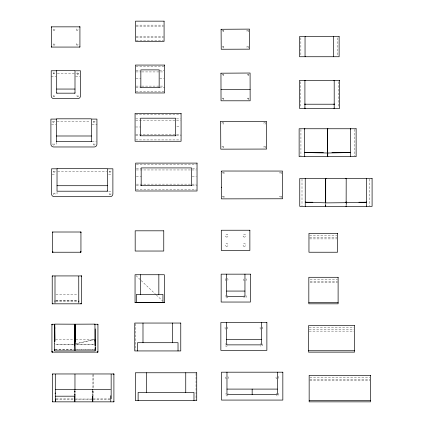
<?xml version="1.0" encoding="UTF-8"?>
<svg xmlns="http://www.w3.org/2000/svg" width="423" height="423" viewBox="0 0 423 423"><rect width="100%" height="100%" fill="white"/><g stroke="black" fill="none" stroke-linecap="round" stroke-linejoin="round"><path stroke-width="0.32" stroke-dasharray="2.12 1.59" d="M74.86 390.878L74.866 395.241M74.871 395.14L74.866 395.071M94.313 339.569L75.907 343.73L94.948 339.426M55.91 294.731L77.858 294.477M75.902 344.502L94.292 344.465L75.273 344.475M136.143 25.131L163.426 25.131M136.143 26.126L163.426 26.126M136.143 36.394L163.426 36.394M136.143 37.388L163.426 37.388M136.143 40.375L163.426 40.375M136.01 66.443L163.992 66.443M136.01 70.562L139.913 70.562M159.434 70.562L163.992 70.562M136.01 71.931L141.213 71.931M141.864 71.931L163.992 71.931M53.129 73.517L54.779 73.517A0.825 0.825 0 0 1 53.541 74.226A0.825 0.825 0 0 1 53.541 72.804A0.825 0.825 0 0 1 54.779 73.517M57.354 73.517L74.348 73.517M76.923 73.517L78.567 73.517M51.209 76.262L56.09 76.262M75.611 76.262L79.878 76.262M135.968 78.678L140.848 78.678M159.762 78.678L164.029 78.678M136.01 86.096L141.213 86.096M141.864 86.096L163.992 86.096M135.968 87.466L140.24 87.466M159.434 87.466L164.642 87.466M136.01 91.585L163.992 91.585M135.725 114.76L180.425 114.76M135.725 118.874L139.664 118.874M176.481 118.874L180.425 118.874M135.725 120.248L180.425 120.248M52.838 121.829L54.482 121.829A0.825 0.825 0 0 0 53.245 121.115A0.825 0.825 0 0 0 53.245 122.543A0.825 0.825 0 0 0 54.482 121.829M57.052 121.829L90.141 121.829M93.361 121.829L95.006 121.829A0.825 0.825 0 0 0 93.774 121.115A0.825 0.825 0 0 0 93.774 122.543A0.825 0.825 0 0 0 95.006 121.829M51.521 124.574L55.794 124.574M92.05 124.574L96.93 124.574M176.809 126.435L180.468 126.435M135.677 126.99L140.552 126.99M135.725 134.414L180.425 134.414M135.677 135.783L139.664 135.783M176.481 135.783L181.081 135.783M135.725 139.902L180.425 139.902M92.05 141.483L96.317 141.483M136.349 164.473L196.383 164.473M136.349 168.592L140.965 168.592M192.423 168.592L196.383 168.592M136.349 169.961L196.383 169.961M53.457 171.548L55.106 171.548A0.825 0.825 0 0 0 53.869 170.834A0.825 0.825 0 0 0 53.869 172.261A0.825 0.825 0 0 0 55.106 171.548M57.681 171.548L106.744 171.548M109.324 171.548L110.969 171.548A0.825 0.825 0 0 0 109.731 170.834A0.825 0.825 0 0 0 109.731 172.261A0.825 0.825 0 0 0 110.969 171.548M52.145 174.292L55.804 174.292M108.621 174.292L112.28 174.292M136.296 176.708L141.176 176.708M192.164 176.708L196.431 176.708M136.349 184.127L196.383 184.127M136.296 185.501L140.965 185.501M192.164 185.501L197.039 185.501M136.349 189.615L196.383 189.615M108.621 191.201L112.28 191.201M309.61 235.378L336.893 235.378M309.61 237.499L336.893 237.499M309.61 238.895L336.893 238.895M310.128 279.296L337.459 279.296M310.128 281.417L337.459 281.417M310.128 282.813L337.459 282.813M55.841 300.679L77.959 300.679M55.926 300.954L77.874 300.954M55.91 301.07L77.858 301.07M309.187 327.614L353.887 327.614M309.187 329.734L353.887 329.734M309.187 331.13L353.887 331.13M55.587 339.225L73.977 339.225M75.902 339.225L94.292 339.225M73.977 344.507L55.587 344.507L74.633 344.507M54.932 349.255L73.977 349.255M75.902 349.255L94.953 349.255M55.344 349.387L94.546 349.387M309.81 377.327L369.845 377.327M309.81 379.452L369.845 379.452M309.81 380.843L369.845 380.843M56.201 398.952L74.099 398.952M93.261 398.968L110.239 398.968M75.881 399.042L92.151 399.042M55.952 399.106L109.843 399.106M135.989 275.632L140.716 280.126M141.187 280.576L155.828 294.503M156.299 294.953L162.443 300.795M369.834 179.125L369.834 205.715M354.326 129.406L354.326 155.997M338.363 81.739L338.363 107.035M337.818 37.827L337.818 56.09M325.705 203.537L325.705 204.843M325.652 203.537L325.652 204.843M302.001 179.125L302.001 205.715M300.933 129.406L300.933 155.997M300.864 37.827L300.864 56.09M300.748 81.739L300.748 107.035M196.034 373.414L196.034 400.005M135.45 323.695L135.45 350.292M93.065 374.175L93.065 388.414M93.065 391L93.065 395.531M92.991 374.746L92.991 388.335M92.991 390.926L92.991 395.457M92.801 390.926L92.801 395.457M92.727 389.71L92.727 395.442M75.008 390.603L75.008 395.764M74.866 389.694L74.866 395.521M57.026 191.809L57.026 195.468M56.402 142.096L56.402 145.755M245.916 295.582A1.375 1.375 0 0 1 245.784 297.644A1.375 1.375 0 0 1 243.759 297.242M243.976 295.582A1.375 1.375 0 0 1 244.261 295.365M227.833 297.242A1.375 1.375 0 0 1 225.808 297.644A1.375 1.375 0 0 1 225.671 295.582M227.331 295.365A1.375 1.375 0 0 1 227.616 295.582M245.916 278.672A1.375 1.375 0 0 1 245.916 280.613M244.261 280.835A1.375 1.375 0 0 1 244.261 278.456M227.331 278.456A1.375 1.375 0 0 1 227.331 280.835M225.671 280.613A1.375 1.375 0 0 1 225.671 278.672M262.355 326.99A1.375 1.375 0 0 1 262.355 328.93M260.7 329.147A1.375 1.375 0 0 1 260.7 326.773M227.32 345.84A1.375 1.375 0 0 1 225.263 345.707A1.375 1.375 0 0 1 225.665 343.682M227.32 343.899A1.375 1.375 0 0 1 227.537 344.185M262.355 343.899A1.375 1.375 0 0 1 262.355 345.84A1.375 1.375 0 0 1 260.415 345.84M260.198 344.185A1.375 1.375 0 0 1 260.7 343.682M227.32 326.99A1.375 1.375 0 0 1 227.32 328.93M225.665 329.147A1.375 1.375 0 0 1 225.665 326.773M278.033 376.491A1.375 1.375 0 0 1 278.033 378.865M276.658 378.865A1.375 1.375 0 0 1 276.658 376.491M227.944 395.558A1.375 1.375 0 0 1 225.882 395.42A1.375 1.375 0 0 1 226.284 393.395M227.944 393.617A1.375 1.375 0 0 1 228.161 393.898M278.033 393.395A1.375 1.375 0 0 1 278.434 395.42A1.375 1.375 0 0 1 276.378 395.558M276.156 393.898A1.375 1.375 0 0 1 276.658 393.395M227.944 376.708A1.375 1.375 0 0 1 227.944 378.648M226.284 378.865A1.375 1.375 0 0 1 226.284 376.491M54.329 193.126L54.118 193.137A0.825 0.825 0 0 0 53.457 193.898L53.472 194.109A0.825 0.825 0 0 0 54.234 194.765L54.445 194.754A0.825 0.825 0 0 0 55.101 193.993L55.09 193.782A0.825 0.825 0 0 0 54.329 193.126M223.825 30.445L222.45 30.445L222.45 31.815L223.825 31.815L223.825 30.445M248.29 30.445L246.921 30.445L246.921 31.815L248.29 31.815L248.29 30.445M223.825 46.546L222.45 46.546L222.45 47.921L223.825 47.921L223.825 46.546M248.29 46.546L246.921 46.546L246.921 47.921L248.29 47.921L248.29 46.546M223.688 74.363L222.318 74.363L222.318 75.738L223.688 75.738L223.688 74.363M248.856 74.363L247.481 74.363L247.481 75.738L248.856 75.738L248.856 74.363M223.688 98.136L222.318 98.136L222.318 99.505L223.688 99.505L223.688 98.136M248.856 98.136L247.481 98.136L247.481 99.505L248.856 99.505L248.856 98.136M223.397 122.681L222.022 122.681L222.022 124.05L223.397 124.05L223.397 122.681M265.295 122.681L263.92 122.681L263.92 124.05L265.295 124.05L265.295 122.681M223.397 146.448L222.022 146.448L222.022 147.823L223.397 147.823L223.397 146.448M265.295 146.448L263.92 146.448L263.92 147.823L265.295 147.823L265.295 146.448M224.021 172.394L222.646 172.394L222.646 173.768L224.021 173.768L224.021 172.394M281.232 172.394L279.836 172.394L279.836 173.768L281.232 173.768L281.232 172.394M224.021 196.166L222.646 196.166L222.646 197.541L224.021 197.541L224.021 196.166M281.258 196.166L279.836 196.166L279.836 197.541L281.258 197.541L281.258 196.166M74.971 395.51L74.971 390.984L74.977 395.516M53.673 30.308A0.825 0.825 0 0 0 54.911 29.594A0.825 0.825 0 0 0 53.673 28.88A0.825 0.825 0 0 0 53.673 30.308M76.6 44.907A0.825 0.825 0 0 0 77.98 44.537A0.825 0.825 0 0 0 76.97 43.527A0.825 0.825 0 0 0 76.6 44.907M53.673 45.039A0.825 0.825 0 0 0 54.911 44.325A0.825 0.825 0 0 0 53.673 43.611A0.825 0.825 0 0 0 53.673 45.039M76.6 30.176A0.825 0.825 0 0 0 77.98 29.811A0.825 0.825 0 0 0 76.97 28.801A0.825 0.825 0 0 0 76.6 30.176M53.372 96.497A0.825 0.825 0 0 0 54.747 96.127A0.825 0.825 0 0 0 53.737 95.117A0.825 0.825 0 0 0 53.372 96.497M77.16 74.099A0.825 0.825 0 0 0 78.541 73.729A0.825 0.825 0 0 0 77.531 72.719A0.825 0.825 0 0 0 77.16 74.099M77.16 96.497A0.825 0.825 0 0 0 78.541 96.127A0.825 0.825 0 0 0 77.531 95.117A0.825 0.825 0 0 0 77.16 96.497M93.774 144.941A0.825 0.825 0 0 0 95.006 144.227A0.825 0.825 0 0 0 93.774 143.513A0.825 0.825 0 0 0 93.774 144.941M53.245 144.941A0.825 0.825 0 0 0 54.482 144.227A0.825 0.825 0 0 0 53.245 143.513A0.825 0.825 0 0 0 53.245 144.941M109.731 194.659A0.825 0.825 0 0 0 110.969 193.946A0.825 0.825 0 0 0 109.731 193.232A0.825 0.825 0 0 0 109.731 194.659M243.696 236.912A1.375 1.375 0 0 0 245.758 235.727A1.375 1.375 0 0 0 243.696 234.538A1.375 1.375 0 0 0 243.696 236.912M243.696 246.154A1.375 1.375 0 0 0 245.758 244.965A1.375 1.375 0 0 0 243.696 243.775A1.375 1.375 0 0 0 243.696 246.154M226.094 246.154A1.375 1.375 0 0 0 228.15 244.965A1.375 1.375 0 0 0 226.094 243.775A1.375 1.375 0 0 0 226.094 246.154M226.094 236.912A1.375 1.375 0 0 0 228.15 235.727A1.375 1.375 0 0 0 226.094 234.538A1.375 1.375 0 0 0 226.094 236.912"/><path stroke-width="0.63" d="M54.689 329.105L54.689 327.138M54.689 324.245L54.689 324.52L54.419 324.245M55.371 398.984L55.492 401.686L55.492 399.143M74.977 341.218L75.051 324.192L94.953 324.113M54.726 328.872L54.731 326.947L54.736 328.914M74.934 340.557L74.749 350.879L54.927 350.905M74.971 345.866L75.225 350.905L94.985 350.905L95.238 347.532M95.244 342.329L95.223 350.635M74.86 401.385L74.839 396.113L74.845 401.517M74.966 374.175L74.966 389.705M51.342 27.125L51.617 26.85M52.357 232.285L52.632 232.01M79.926 46.794L79.651 47.069M74.998 92.896L74.728 93.171M52.219 276.203L52.494 275.928M51.929 324.52L52.203 324.245M52.547 374.239L52.822 373.964M91.442 141.208L91.167 141.483M80.941 251.955L80.666 252.23M81.502 303.545L81.227 303.82M107.4 190.926L107.125 191.201M92.727 389.71L92.991 389.435L110.503 389.435M97.94 351.857L97.665 352.132M113.903 401.575L113.628 401.85M304.914 80.719L305.189 80.444M304.914 104.492L305.189 104.211L304.914 103.936M304.618 129.031L304.893 128.756M304.618 152.803L304.893 152.529L304.618 152.254M305.242 178.749L305.517 178.474M305.242 202.522L305.517 202.247L305.242 201.972M334.196 103.936L333.921 104.211L334.196 104.492M334.196 108.055L333.921 108.33M325.652 201.972C325.107 202.437 326.249 202.437 325.705 201.972M346.194 178.749L346.469 178.474M350.635 152.254L350.36 152.529L327.857 153.01L327.603 156.647L327.397 153.01L304.941 152.529M350.635 156.373L350.36 156.647M346.141 201.972C345.596 202.437 346.738 202.437 346.194 201.972M346.141 206.086L345.866 206.361M366.598 201.972L366.323 202.247L366.598 202.522M366.598 206.086L366.323 206.361M55.297 393.089L55.022 393.216L55.297 393.216M325.715 202.903L346.141 202.696M74.86 396.177L55.328 396.198M305.321 36.521L305.046 36.796L305.046 56.465L305.321 56.74M333.361 56.74L333.636 56.465L333.636 36.796L333.361 36.521M327.931 128.756L327.656 129.031L327.328 128.756M327.328 156.647L327.603 156.373L327.931 156.647M325.98 178.474L325.705 178.749L325.98 178.749M366.165 202.247L346.4 202.707L346.141 205.229M56.973 70.493L74.728 70.493M140.563 87.466L159.434 87.466M56.698 89.052L74.998 89.052M221.018 89.459L250.157 89.459M304.914 104.211L334.196 104.211M56.677 118.81L91.167 118.81M140.325 135.783L175.82 135.783M56.402 135.995L91.442 135.995M304.618 152.529L323.373 152.529M331.928 152.529L350.635 152.529M57.301 168.528L107.125 168.528M221.546 171.024L282.49 171.061L282.59 198.773L221.409 198.873L221.277 171.299L221.546 171.299M140.965 185.501L191.762 185.501M57.026 185.713L107.4 185.713M221.282 187.22L221.546 187.22M305.242 202.247L312.846 202.247M358.926 202.247L366.598 202.247M52.357 232.56L52.901 232.56M80.391 232.56L80.941 232.56M52.357 251.68L52.901 251.68L52.901 252.23M80.941 251.68L80.391 251.68L80.391 252.23M226.643 291.066L244.949 291.066M55.265 301.07L54.689 301.076M79.032 301.076L78.509 301.345M308.827 302.424L338.109 302.424M135.746 302.619L164.33 302.593M164.33 302.619L135.048 302.619L135.048 274.733L164.33 274.733L164.33 302.619L135.048 302.593M54.932 324.113L74.829 324.192L74.908 341.213M54.837 324.245L51.929 324.245L51.929 352.132L97.94 352.132L97.94 324.245L94.752 324.245M51.929 324.795L52.478 324.795L52.478 324.245M226.347 339.378L261.388 339.378M54.419 343.735L54.689 343.735M308.531 350.736L354.548 350.736M51.929 351.587L52.478 351.587L52.478 352.132M113.353 374.508L113.903 374.508M226.971 389.097L277.345 389.097M75.093 389.456L92.759 389.583M55.561 389.493L74.601 389.493M309.155 400.454L370.506 400.454M113.353 401.3L113.903 401.3M305.602 202.247L325.615 202.834M79.651 26.85L79.926 27.125M333.921 80.444L334.196 80.719M51.617 47.069L51.342 46.794M305.189 108.33L304.914 108.055M350.36 128.756L350.635 129.031M56.973 93.171L56.698 92.896M350.36 152.529L350.635 152.803M304.893 156.647L304.618 156.373M366.323 178.474L366.598 178.749M345.866 178.474L346.141 178.749M56.677 141.483L56.402 141.208M325.377 178.474L325.652 178.749M345.866 202.696L346.141 202.977M346.469 206.361L346.194 206.086M305.517 206.361L305.242 206.086L305.242 178.474M80.666 232.01L80.941 232.285M52.632 252.23L52.357 251.955M81.227 275.928L81.502 276.203M52.494 303.82L52.219 303.545M97.665 324.245L97.94 324.52M52.203 352.132L51.929 351.857M113.628 373.964L113.903 374.239M52.822 401.85L52.547 401.575M95.09 339.907L95.143 345.676L95.112 340.325M74.771 324.383L74.829 345.676L74.707 324.383L74.707 342.508M54.911 341.382L54.736 324.383L54.794 341.213M94.953 324.388L95.001 341.218M75.157 341.218L75.109 324.388L75.109 341.218M54.689 349.387L54.689 350.767L54.689 343.635M54.667 327.027L54.673 329.009M54.667 326.974L54.673 328.914M366.598 178.474L366.598 206.361M350.635 128.756L350.635 156.647M346.194 178.474L346.141 202.247M334.196 80.444L334.196 108.33M325.705 178.474L325.705 202.247M325.705 205.266L325.705 206.086M325.652 178.474L325.652 202.247M325.652 205.266L325.652 206.086M304.914 80.444L304.914 108.33M304.618 128.756L304.618 156.647M277.345 372.187L277.345 394.585L226.971 394.585L226.971 372.187M261.388 322.469L261.388 344.872L226.347 344.872L226.347 322.469M252.161 389.097L252.161 394.585M244.949 274.157L244.949 296.555L226.643 296.555L226.643 274.157M193.983 400.655L193.983 392.417L138.12 392.417L138.12 400.655M191.55 185.501L191.55 167.915L141.176 167.915L141.176 185.501M185.75 372.763L185.75 392.417M178.025 350.937L178.025 342.704L137.496 342.704L137.496 350.937M175.593 135.783L175.593 118.202L140.552 118.202L140.552 135.783M172.536 323.05L172.536 342.704M162.955 302.619L162.955 294.387L136.418 294.387L136.418 302.619M159.154 87.466L159.154 69.885L140.848 69.885L140.848 87.466M158.842 274.733L158.842 294.387M146.353 372.763L146.353 392.417M142.99 323.05L142.99 342.704M140.536 274.733L140.536 294.387M111.159 374.239L111.159 398.693M110.768 395.727L110.768 401.453M97.396 324.245L97.396 324.795M97.396 351.587L97.396 352.132M95.223 328.92L95.223 341.218M92.801 396.097L92.801 401.475M92.727 396.076L92.727 401.453M80.952 303.27L80.952 303.82M78.757 276.203L78.784 302.984M74.971 340.134L74.971 343.952M55.297 374.239L55.297 399.381M55.006 276.087L54.99 302.984M54.652 340.769L54.652 342.678M52.769 303.27L52.769 303.82M221.092 29.277L221.218 49.253L249.628 49.153L249.528 29.108L221.092 29.277M220.954 73.195L221.028 100.801L250.146 100.801L250.088 73.026L220.954 73.195M220.663 121.512L220.79 149.16L266.633 149.06L266.532 121.343L220.663 121.512M327.603 152.254C327.048 152.708 328.206 152.724 327.656 152.254M164.076 21.15L135.492 21.15L135.492 41.369L164.076 41.369L164.076 21.15M79.926 26.85L51.342 26.85L51.342 47.069L79.926 47.069L79.926 26.85M339.124 36.521L299.558 36.521L299.558 56.74L339.124 56.74L339.124 36.521M164.642 65.068L135.36 65.068L135.36 92.96L164.642 92.96L164.642 65.068M56.698 70.768L51.209 70.768L51.209 95.915A2.744 2.744 0 0 0 53.954 98.659L77.747 98.659A2.744 2.744 0 0 0 80.492 95.915L80.492 70.768L74.998 70.768L74.998 93.171L56.698 93.171L56.698 70.768M339.685 80.444L299.426 80.444L299.426 108.33L339.685 108.33L339.685 80.444M181.081 113.385L135.064 113.385L135.064 141.271L181.081 141.271L181.081 113.385M56.402 119.085L50.913 119.085L50.913 144.227A2.744 2.744 0 0 0 53.658 146.971L94.186 146.971A2.744 2.744 0 0 0 96.93 144.227L96.93 119.085L91.442 119.085L91.442 141.483L56.402 141.483L56.402 119.085M356.124 128.756L299.13 128.756L299.13 156.647L356.124 156.647L356.124 128.756M197.039 163.104L135.688 163.104L135.688 190.99L197.039 190.99L197.039 163.093M57.026 168.803L51.537 168.803L51.537 193.946A2.744 2.744 0 0 0 54.281 196.69L110.144 196.69A2.744 2.744 0 0 0 112.888 193.946L112.888 168.803L107.4 168.803L107.4 191.201L57.026 191.201L57.026 168.803M372.087 178.474L299.754 178.474L299.754 206.361L372.087 206.361L372.087 178.474M249.871 230.234L221.287 230.234L221.287 250.453L249.871 250.453L249.871 230.234M163.764 230.815L135.18 230.815L135.18 251.035L163.764 251.035L163.764 230.815M80.941 232.01L52.357 232.01L52.357 252.23L80.941 252.23L80.941 232.01M337.543 233.369L308.959 233.369L308.959 252.23L337.543 252.23L337.543 233.369M250.437 274.157L221.155 274.157L221.155 302.043L250.437 302.043L250.437 274.157M81.502 275.928L52.219 275.928L52.219 303.82L81.502 303.82L81.502 275.928M338.109 277.292L308.827 277.292L308.827 303.814L338.109 303.814L338.109 277.292M266.876 322.469L220.859 322.469L220.859 350.36L266.876 350.36L266.876 322.469M180.769 323.05L134.752 323.05L134.752 350.937L180.769 350.937L180.769 323.05M354.548 325.61L308.531 325.61L308.531 352.132L354.548 352.132L354.548 325.61M282.839 372.187L221.483 372.187L221.483 400.073L282.839 400.073L282.839 372.187M196.727 372.763L135.376 372.763L135.376 400.655L196.727 400.655L196.727 372.763M113.903 373.964L52.547 373.964L52.547 401.85L113.903 401.85L113.903 373.964M370.506 375.323L309.155 375.323L309.155 401.85L370.506 401.85L370.506 375.323M75.083 334.963L74.971 324.388L75.083 334.963M327.656 152.529L327.656 128.756L327.603 152.529"/></g></svg>
